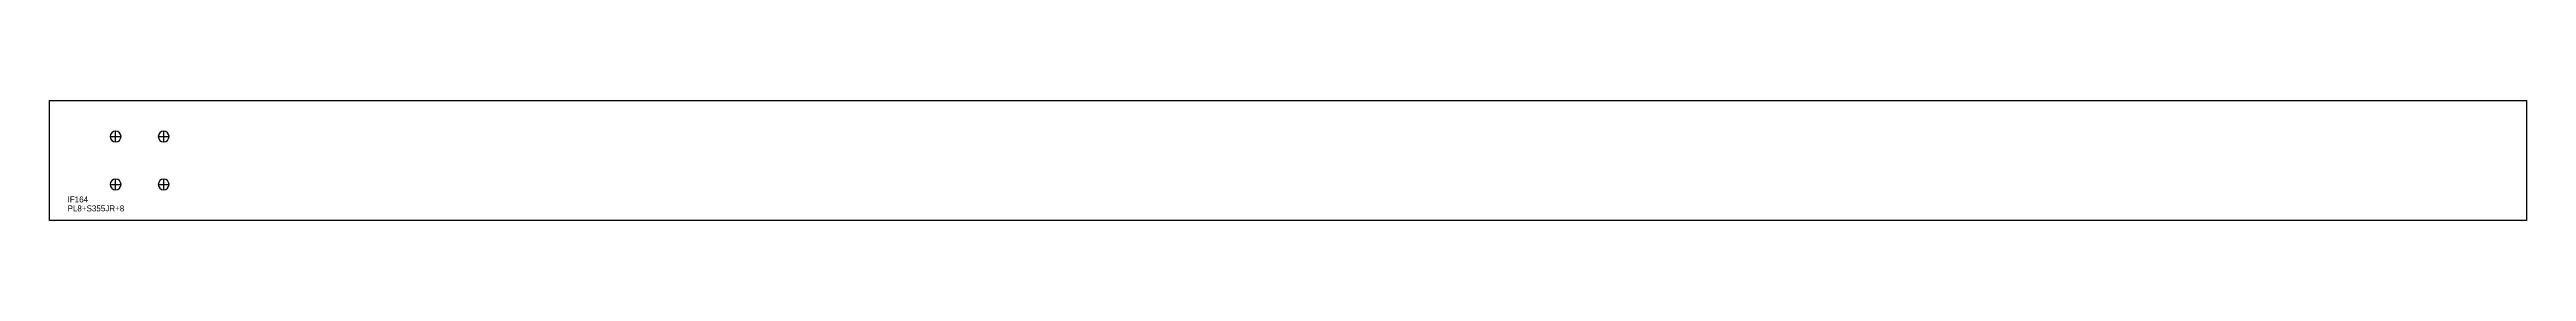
# Model space of a CAD drawing. Extents: x 0 to 4124, y 0 to 200.
import ezdxf

# ---------------------------------------------------------------- set-up
doc = ezdxf.new("R2010")
doc.units = 0
for name, color, linetype in [('18', 7, 'CONTINUOUS'), ('CUT', 7, 'CONTINUOUS'), ('SCRIBE', 3, 'CONTINUOUS'), ('TEXT', 7, 'CONTINUOUS')]:
    doc.layers.add(name, color=color, linetype=linetype)

msp = doc.modelspace()

# ---------------------------------------------------------------- linework, layer by layer
at = {"layer": '18', "color": 7, "linetype": 'CONTINUOUS'}
for p, q in [((101, 140), (119, 140)), ((110, 131), (110, 149)), ((181, 140), (199, 140)), ((190, 131), (190, 149)), ((101, 60), (119, 60)), ((110, 51), (110, 69)), ((181, 60), (199, 60)), ((190, 51), (190, 69))]:
    msp.add_line(p, q, dxfattribs=at)
for points in [[(110, 149, 1), (110, 131, 1)], [(190, 149, 1), (190, 131, 1)], [(110, 69, 1), (110, 51, 1)], [(190, 69, 1), (190, 51, 1)]]:
    msp.add_lwpolyline(points, format="xyb", close=True, dxfattribs=at)
at = {"layer": 'CUT', "color": 7, "linetype": 'CONTINUOUS'}
msp.add_lwpolyline([(0, 0), (0, 200), (4123.55, 200), (4123.55, 0)], close=True, dxfattribs=at)

# ---------------------------------------------------------------- texts
at = {"layer": 'SCRIBE', "color": 3}
msp.add_text('IF164', height=10, dxfattribs=at).set_placement((30, 30))
at = {"layer": 'TEXT', "color": 7}
msp.add_text('PL8+S355JR+8', height=10, dxfattribs=at).set_placement((30, 15))

doc.saveas('drawing.dxf')
